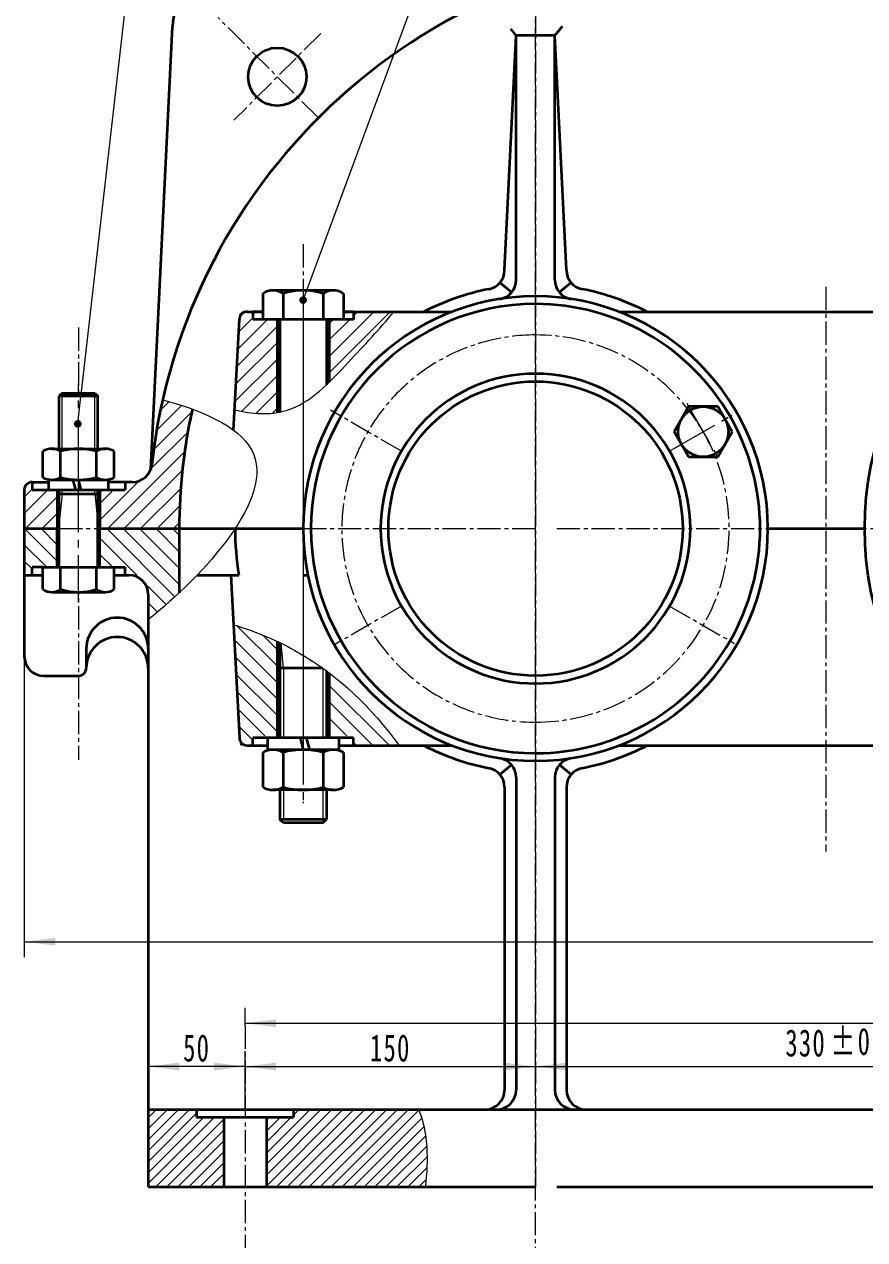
# Model space of a CAD drawing. Header units: millimetres. Extents: x -1682 to 1682, y -1188 to 1188.
# Drawn here: x -951 to -517, y 142 to 770 of the extents above; entities that cross this region are included whole.
import ezdxf

# ---------------------------------------------------------------- set-up
doc = ezdxf.new("R2010")
doc.units = ezdxf.units.MM
doc.linetypes.add('点画线', pattern=[18, 12, -2, 2, -2])
doc.layers.get('0').update_dxf_attribs({"lineweight": 35})
for name, color, linetype, lineweight in [('中心线层', 1, '点画线', 18), ('剖面线层', 4, 'Continuous', 18), ('尺寸线层', 3, 'Continuous', 18), ('粗实线层', 7, 'Continuous', 35), ('细实线层', 7, 'Continuous', 18)]:
    doc.layers.add(name, color=color, linetype=linetype, lineweight=lineweight)
doc.styles.add('标准', font='', dxfattribs={"width": 0.667})
doc.styles.get('标准').set_extended_font_data('宋体')
doc.dimstyles.new('标准', dxfattribs={"dimscale": 4, "dimtxt": 3.5, "dimasz": 4, "dimexe": 2, "dimexo": 0, "dimtad": 1, "dimdsep": 46, "dimtxsty": '标准', "dimblk": '_CAXARROW', "dimcen": 0, "dimdle": 6, "dimazin": 2, "dimtfac": 0.707107, "dimtdec": 3, "dimtmove": 2, "dimatfit": 3, "dimfxl": 1, "dimfrac": 2, "dimtolj": 1, "dimarcsym": 1})
pattern_1 = [(45, (0, 0), (-4.24264, 4.24264), [])]
pattern_2 = [(135, (0, 0), (-4.24264, -4.24264), [])]

# ---------------------------------------------------------------- blocks, each defined once
blk = doc.blocks.new('*X2')
at = {"layer": '中心线层', "linetype": '点画线', "lineweight": 18}
blk.add_line((-8.9, 0), (47.5, 0), dxfattribs=at)
at = {"layer": '粗实线层'}
for p, q in [((-6.4, 6.93), (-6.4, -6.93)), ((-5.67, 9.24), (0, 9.24)), ((0, 9.24), (0, -9.24)), ((-5.67, 4.62), (0, 4.62)), ((0, 5), (0, -5)), ((0, 5), (44.25, 5)), ((19, 5), (19, -5)), ((45, 4.25), (44.25, 5)), ((44.25, 5), (44.25, -5)), ((45, 4.25), (45, -4.25)), ((-5.67, -4.62), (0, -4.62)), ((0, -5), (44.25, -5)), ((45, -4.25), (44.25, -5)), ((-5.67, -9.24), (0, -9.24))]:
    blk.add_line(p, q, dxfattribs=at)
for centre, radius, start, end in [((-2.38, 6.93), 4.02, 144.97, 215.03), ((8.6, 0), 15, 162.0661, 197.9339), ((-2.38, -6.93), 4.02, 144.97, 215.03)]:
    blk.add_arc(centre, radius, start, end, dxfattribs=at)
at = {"layer": '细实线层'}
for p, q in [((19, 4.25), (11.5, 5)), ((19, 4.25), (45, 4.25)), ((19, -4.25), (11.5, -5)), ((19, -4.25), (45, -4.25))]:
    blk.add_line(p, q, dxfattribs=at)
blk = doc.blocks.new('*X3')
at = {"layer": '中心线层', "linetype": '点画线', "lineweight": 18}
blk.add_line((0, -3), (0, 6.1), dxfattribs=at)
at = {"layer": '粗实线层'}
for p, q in [((-9.2, 3.1), (9.2, 3.1)), ((-9.2, 0), (-9.2, 3.1)), ((-9.2, 0), (9.2, 0)), ((-0.8, 0), (-1.63, 3.1)), ((0.69, 0.4), (-0.03, 3.1)), ((0.8, 0), (0.69, 0.4)), ((9.2, 0), (9.2, 3.1))]:
    blk.add_line(p, q, dxfattribs=at)
blk = doc.blocks.new('*X4')
at = {"layer": '中心线层', "linetype": '点画线', "lineweight": 18}
blk.add_line((0, -3), (0, 5.6), dxfattribs=at)
at = {"layer": '粗实线层'}
for p, q in [((-7.7, 2.6), (7.7, 2.6)), ((-7.7, 0), (-7.7, 2.6)), ((-7.7, 0), (7.7, 0)), ((-0.67, 0), (-1.37, 2.6)), ((0.58, 0.34), (-0.02, 2.6)), ((0.67, 0), (0.58, 0.34)), ((7.7, 0), (7.7, 2.6))]:
    blk.add_line(p, q, dxfattribs=at)
blk = doc.blocks.new('*X5')
at = {"layer": '中心线层'}
blk.add_line((0, -2.5), (0, 10.5), dxfattribs=at)
at = {"layer": '粗实线层'}
for p, q in [((-9.24, 0.62), (-9.24, 7.38)), ((-6.93, 8), (6.93, 8)), ((-4.62, 0.62), (-4.62, 7.38)), ((4.62, 0.62), (4.62, 7.38)), ((9.24, 0.62), (9.24, 7.38)), ((-6.93, 0), (6.93, 0))]:
    blk.add_line(p, q, dxfattribs=at)
for centre, radius, start, end in [((-6.93, 3.38), 4.62, 60, 120), ((0, -9.55), 17.55, 74.7385, 105.2615), ((6.93, 3.38), 4.62, 60, 120), ((-6.93, 4.62), 4.62, 240, 300), ((0, 17.55), 17.55, 254.7385, 285.2615), ((6.93, 4.62), 4.62, 240, 300)]:
    blk.add_arc(centre, radius, start, end, dxfattribs=at)
blk = doc.blocks.new('*X8')
at = {"layer": '中心线层', "linetype": '点画线', "lineweight": 18}
for p, q in [((0, -8.51), (0, 8.51)), ((8.51, 0), (-8.51, 0))]:
    blk.add_line(p, q, dxfattribs=at)
at = {"layer": '粗实线层'}
for p, q in [((0, 7.51), (-6.5, 3.75)), ((6.5, 3.75), (0, 7.51)), ((-6.5, 3.75), (-6.5, -3.75)), ((6.5, 3.75), (6.5, -3.75)), ((-6.5, -3.75), (0, -7.51)), ((0, -7.51), (6.5, -3.75))]:
    blk.add_line(p, q, dxfattribs=at)
blk.add_circle((0, 0), 6.5, dxfattribs=at)
blk = doc.blocks.new('*X13')
at = {"layer": '中心线层'}
blk.add_line((0, -3), (0, 13.4), dxfattribs=at)
at = {"layer": '粗实线层'}
for p, q in [((-10.39, 0.7), (-10.39, 9.7)), ((-7.79, 10.4), (7.79, 10.4)), ((-5.2, 0.7), (-5.2, 9.7)), ((5.2, 0.7), (5.2, 9.7)), ((10.39, 0.7), (10.39, 9.7)), ((-7.79, 0), (7.79, 0))]:
    blk.add_line(p, q, dxfattribs=at)
for centre, radius, start, end in [((-7.79, 5.2), 5.2, 60, 120), ((0, -9.34), 19.74, 74.7385, 105.2615), ((7.79, 5.2), 5.2, 60, 120), ((-7.79, 5.2), 5.2, 240, 300), ((0, 19.74), 19.74, 254.7385, 285.2615), ((7.79, 5.2), 5.2, 240, 300)]:
    blk.add_arc(centre, radius, start, end, dxfattribs=at)
blk = doc.blocks.new('*X22')
at = {"layer": '尺寸线层', "linetype": 'Continuous'}
for points in [[(-950.76, 295.99), (-934.76, 297.99), (-934.76, 293.99)], [(28.24, 295.99), (12.24, 297.99), (12.24, 293.99)]]:
    blk.add_hatch(color=0, dxfattribs=at).paths.add_polyline_path(points, flags=0)
at = {"layer": '尺寸线层', "color": 0, "linetype": 'Continuous'}
for p, q in [((-950.76, 443.36), (-950.76, 287.99)), ((28.24, 399.5), (28.24, 287.99)), ((-950.76, 295.99), (28.24, 295.99))]:
    blk.add_line(p, q, dxfattribs=at)
at = {"layer": '尺寸线层', "color": 0, "insert": (-461.26, 305.49), "char_height": 14, "width": 40.1273, "attachment_point": 5, "line_spacing_factor": 1.15057, "style": '标准'}
blk.add_mtext('\\T1.1;979', dxfattribs=at)
blk = doc.blocks.new('_CAXARROW')
blk.add_hatch(color=0).paths.add_polyline_path([(0, 0), (-1, 0.125), (-1, -0.125)], flags=0)
blk = doc.blocks.new('*X23')
at = {"layer": '尺寸线层', "linetype": 'Continuous'}
for points in [[(-836.76, 253.87), (-820.76, 255.87), (-820.76, 251.87)], [(-105.76, 253.87), (-121.76, 255.87), (-121.76, 251.87)]]:
    blk.add_hatch(color=0, dxfattribs=at).paths.add_polyline_path(points, flags=0)
at = {"layer": '尺寸线层', "color": 0, "linetype": 'Continuous'}
for p, q in [((-836.76, 252.65), (-836.76, 261.87)), ((-105.76, 227.79), (-105.76, 261.87)), ((-836.76, 253.87), (-105.76, 253.87))]:
    blk.add_line(p, q, dxfattribs=at)
at = {"layer": '尺寸线层', "color": 0, "insert": (-471.26, 263.37), "char_height": 14, "width": 38.3536, "attachment_point": 5, "line_spacing_factor": 1.15057, "style": '标准'}
blk.add_mtext('\\T1.1;731', dxfattribs=at)
blk = doc.blocks.new('*X30')
at = {"layer": '细实线层', "lineweight": 18}
h = blk.add_hatch(color=0, dxfattribs=at)
edge = h.paths.add_edge_path(flags=0)
edge.add_arc((0, 0), 2, 0, 360)
at = {"layer": '细实线层', "color": 0}
for p, q in [((0, 0), (41.69, 364.3)), ((41.69, 364.3), (81.69, 364.3)), ((81.69, 364.3), (91.69, 354.3)), ((101.69, 364.3), (91.69, 354.3)), ((101.69, 364.3), (141.69, 364.3)), ((141.69, 364.3), (151.69, 354.3)), ((161.69, 364.3), (151.69, 354.3)), ((161.69, 364.3), (201.69, 364.3))]:
    blk.add_line(p, q, dxfattribs=at)
at = {"layer": '细实线层', "color": 0, "lineweight": 18, "char_height": 20, "width": 68, "attachment_point": 8, "line_spacing_factor": 1.15057, "style": '标准'}
for s, insert in [('\\T1.1;1', (61.69, 370.3)), ('\\T1.1;2', (121.69, 370.3)), ('\\T1.1;3', (181.69, 370.3))]:
    blk.add_mtext(s, dxfattribs=dict(at, insert=insert))
blk = doc.blocks.new('*X31')
at = {"layer": '细实线层', "lineweight": 18}
h = blk.add_hatch(color=0, dxfattribs=at)
edge = h.paths.add_edge_path(flags=0)
edge.add_arc((0, 0), 2, 0, 360)
at = {"layer": '细实线层', "color": 0}
for p, q in [((0, 0), (110.7, 300.4)), ((110.7, 300.4), (150.7, 300.4)), ((150.7, 300.4), (160.7, 290.4)), ((170.7, 300.4), (160.7, 290.4)), ((170.7, 300.4), (210.7, 300.4)), ((210.7, 300.4), (220.7, 290.4)), ((230.7, 300.4), (220.7, 290.4)), ((230.7, 300.4), (270.7, 300.4))]:
    blk.add_line(p, q, dxfattribs=at)
at = {"layer": '细实线层', "color": 0, "lineweight": 18, "char_height": 20, "width": 68, "attachment_point": 8, "line_spacing_factor": 1.15057, "style": '标准'}
for s, insert in [('\\T1.1;6', (250.7, 306.4)), ('\\T1.1;4', (130.7, 306.4)), ('\\T1.1;5', (190.7, 306.4))]:
    blk.add_mtext(s, dxfattribs=dict(at, insert=insert))
blk = doc.blocks.new('*X62')
at = {"layer": '尺寸线层', "linetype": 'Continuous'}
for points in [[(-886.76, 231.55), (-870.76, 229.55), (-870.76, 233.55)], [(-836.76, 231.55), (-852.76, 229.55), (-852.76, 233.55)]]:
    blk.add_hatch(color=0, dxfattribs=at).paths.add_polyline_path(points, flags=0)
at = {"layer": '尺寸线层', "color": 0, "linetype": 'Continuous'}
for p, q in [((-886.76, 209.36), (-886.76, 239.55)), ((-836.76, 209.36), (-836.76, 239.55)), ((-836.76, 231.55), (-886.76, 231.55))]:
    blk.add_line(p, q, dxfattribs=at)
at = {"layer": '尺寸线层', "color": 0, "insert": (-861.76, 241.05), "char_height": 14, "width": 28, "attachment_point": 5, "line_spacing_factor": 1.15057, "style": '标准'}
blk.add_mtext('\\T1.1;50', dxfattribs=at)
blk = doc.blocks.new('*X63')
at = {"layer": '尺寸线层', "linetype": 'Continuous'}
for points in [[(-836.76, 231.55), (-820.76, 233.55), (-820.76, 229.55)], [(-686.76, 231.55), (-702.76, 233.55), (-702.76, 229.55)]]:
    blk.add_hatch(color=0, dxfattribs=at).paths.add_polyline_path(points, flags=0)
at = {"layer": '尺寸线层', "color": 0, "linetype": 'Continuous'}
for p, q in [((-836.76, 222.86), (-836.76, 239.55)), ((-686.76, 225.12), (-686.76, 239.55)), ((-836.76, 231.55), (-686.76, 231.55))]:
    blk.add_line(p, q, dxfattribs=at)
at = {"layer": '尺寸线层', "color": 0, "insert": (-761.76, 241.05), "char_height": 14, "width": 38.3536, "attachment_point": 5, "line_spacing_factor": 1.15057, "style": '标准'}
blk.add_mtext('\\T1.1;150', dxfattribs=at)
blk = doc.blocks.new('*X65')
at = {"color": 0, "char_height": 14, "attachment_point": 1, "line_spacing_factor": 1.15057, "style": '标准'}
for s, insert, width in [('\\T1.1;%%P0.027', (-534.4, 251.53), 200.3236), ('\\T1.1;330', (-557.74, 250.75), 287.8058)]:
    blk.add_mtext(s, dxfattribs=dict(at, insert=insert, width=width))
blk = doc.blocks.new('*X64')
at = {"layer": '尺寸线层', "linetype": 'Continuous'}
for points in [[(-686.76, 231.55), (-670.76, 233.55), (-670.76, 229.55)], [(-356.76, 231.55), (-372.76, 233.55), (-372.76, 229.55)]]:
    blk.add_hatch(color=0, dxfattribs=at).paths.add_polyline_path(points, flags=0)
at = {"layer": '尺寸线层', "color": 0, "linetype": 'Continuous'}
for p, q in [((-686.76, 229.2), (-686.76, 239.55)), ((-356.76, 226.03), (-356.76, 239.55)), ((-686.76, 231.55), (-356.76, 231.55))]:
    blk.add_line(p, q, dxfattribs=at)
at = {"layer": '尺寸线层', "color": 0}
blk.add_blockref('*X65', (0, 0), dxfattribs=at)

msp = doc.modelspace()

# ---------------------------------------------------------------- hatches: boundary and pattern name
at = {"layer": '剖面线层'}
h = msp.add_hatch(dxfattribs=at)
h.set_pattern_fill('无图案', color=256, scale=6, angle=45, style=0, pattern_type=0)
h.set_pattern_definition(pattern_1)
edge = h.paths.add_edge_path(flags=0)
edge.add_line((-793.264, 585.021), (-793.264, 603.372))
edge.add_line((-793.264, 603.372), (-793.264, 617.361))
edge.add_line((-793.264, 617.361), (-785.98, 617.361))
edge.add_line((-785.98, 617.361), (-780.764, 617.361))
edge.add_line((-780.764, 617.361), (-780.764, 621.361))
edge.add_line((-780.764, 621.361), (-759.973, 621.361))
edge.add_spline(control_points=[(-759.973, 621.361), (-767.214, 612.421), (-778.308, 600.799), (-789.888, 588.306), (-793.264, 585.021)], knot_values=[0, 0, 0, 0, 35.4652242, 49.2992652, 49.2992652, 49.2992652, 49.2992652], weights=[1, 1, 1, 1, 1], degree=3, periodic=0)
edge = h.paths.add_edge_path(flags=0)
edge.add_line((-842.183, 570.701), (-840.866, 595.511))
edge.add_line((-840.866, 595.511), (-839.494, 621.361))
edge.add_line((-839.494, 621.361), (-832.764, 621.361))
edge.add_line((-832.764, 621.361), (-832.764, 617.361))
edge.add_line((-832.764, 617.361), (-827.549, 617.361))
edge.add_line((-827.549, 617.361), (-820.264, 617.361))
edge.add_line((-820.264, 617.361), (-820.264, 569.277))
edge.add_spline(control_points=[(-820.264, 569.277), (-827.278, 568.148), (-834.861, 568.86), (-842.183, 570.701)], knot_values=[0, 0, 0, 0, 22.1136598, 22.1136598, 22.1136598, 22.1136598], weights=[1, 1, 1, 1], degree=3, periodic=0)
h = msp.add_hatch(dxfattribs=at)
h.set_pattern_fill('无图案', color=256, scale=6, angle=135, style=0, pattern_type=0)
h.set_pattern_definition(pattern_2)
edge = h.paths.add_edge_path(flags=0)
edge.add_line((-839.494, 397.361), (-840.867, 423.235))
edge.add_line((-840.867, 423.235), (-842.805, 459.74))
edge.add_spline(control_points=[(-842.805, 459.74), (-835.108, 457.414), (-827.555, 454.565), (-820.264, 451.142)], knot_values=[0, 0, 0, 0, 24.1458353, 24.1458353, 24.1458353, 24.1458353], weights=[1, 1, 1, 1], degree=3, periodic=0)
edge.add_line((-820.264, 451.142), (-820.264, 402.361))
edge.add_line((-820.264, 402.361), (-830.764, 402.361))
edge.add_line((-830.764, 402.361), (-832.764, 402.361))
edge.add_line((-832.764, 402.361), (-832.764, 397.361))
edge.add_line((-832.764, 397.361), (-839.494, 397.361))
edge = h.paths.add_edge_path(flags=0)
edge.add_line((-793.264, 402.361), (-793.264, 410.921))
edge.add_line((-793.264, 410.921), (-793.264, 434.755))
edge.add_spline(control_points=[(-793.264, 434.755), (-779.494, 424.274), (-767.343, 411.451), (-757.206, 397.361)], knot_values=[0, 0, 0, 0, 52.1370554, 52.1370554, 52.1370554, 52.1370554], weights=[1, 1, 1, 1], degree=3, periodic=0)
edge.add_line((-757.206, 397.361), (-780.764, 397.361))
edge.add_line((-780.764, 397.361), (-780.764, 402.361))
edge.add_line((-780.764, 402.361), (-782.764, 402.361))
edge.add_line((-782.764, 402.361), (-793.264, 402.361))
h = msp.add_hatch(dxfattribs=at)
h.set_pattern_fill('无图案', color=256, scale=4, angle=45, style=0, pattern_type=0)
h.set_pattern_definition([(45, (0, 0), (-2.828427, 2.828427), [])])
edge = h.paths.add_edge_path(flags=0)
edge.add_line((-825.764, 169.361), (-825.764, 184.742))
edge.add_line((-825.764, 184.742), (-825.764, 205.361))
edge.add_line((-825.764, 205.361), (-811.764, 205.361))
edge.add_line((-811.764, 205.361), (-811.764, 209.361))
edge.add_line((-811.764, 209.361), (-747.081, 209.361))
edge.add_spline(control_points=[(-747.081, 209.361), (-742.405, 197.79), (-741.863, 183.36), (-743.774, 169.361)], knot_values=[0, 0, 0, 0, 40.5724387, 40.5724387, 40.5724387, 40.5724387], weights=[1, 1, 1, 1], degree=3, periodic=0)
edge.add_line((-743.774, 169.361), (-825.764, 169.361))
h.paths.add_polyline_path([(-886.764, 169.361), (-886.764, 185.024), (-886.764, 209.361), (-861.764, 209.361), (-861.764, 205.361), (-847.764, 205.361), (-847.764, 169.361)], flags=0)

# ---------------------------------------------------------------- linework, layer by layer
for p, q in [((-885.478, 539.993), (-874.302, 768.504)), ((-696.764, 764.032), (-699.5, 767.438)), ((-676.764, 764.032), (-672.827, 768.925)), ((-702.764, 642.852), (-696.764, 764.032)), ((-696.764, 637.813), (-696.764, 764.032)), ((-686.764, 764.032), (-696.764, 764.032)), ((-676.764, 764.032), (-686.764, 764.032)), ((-676.764, 637.813), (-676.764, 764.032)), ((-670.764, 642.852), (-676.764, 764.032)), ((-705.107, 636.421), (-699.107, 631.382)), ((-668.422, 636.421), (-674.422, 631.382)), ((-842.74, 560.191), (-839.695, 617.573)), ((-835.701, 621.361), (-827.549, 621.361)), ((-785.98, 621.361), (-729.846, 621.361)), ((-643.683, 621.361), (-471.027, 621.361)), ((-950.764, 529.361), (-950.764, 443.361)), ((-946.764, 533.361), (-946.764, 529.361)), ((-946.764, 529.361), (-902.764, 529.361)), ((-933.764, 529.361), (-933.764, 509.361)), ((-911.764, 529.361), (-911.764, 509.361)), ((-902.764, 529.361), (-898.764, 529.361)), ((-898.764, 533.361), (-898.764, 529.361)), ((-933.764, 489.361), (-933.764, 509.361)), ((-911.764, 489.361), (-911.764, 509.361)), ((-870.764, 509.361), (-870.764, 476.247)), ((-566.764, 509.361), (-516.764, 509.361)), ((-950.764, 485.361), (-896.764, 485.361)), ((-941.239, 489.361), (-946.764, 489.361)), ((-946.764, 485.361), (-946.764, 489.361)), ((-911.764, 489.361), (-898.764, 489.361)), ((-898.764, 485.361), (-898.764, 489.361)), ((-861.528, 485.361), (-840.036, 485.361)), ((-844.164, 485.361), (-839.695, 401.149)), ((-806.764, 485.361), (-804.34, 485.361)), ((-886.764, 475.361), (-886.764, 169.361)), ((-918.764, 447.361), (-918.764, 437.361)), ((-940.764, 433.361), (-922.764, 433.361)), ((-835.701, 397.361), (-729.846, 397.361)), ((-780.764, 401.361), (-832.764, 401.361)), ((-643.683, 397.361), (-471.027, 397.361)), ((-705.107, 382.301), (-699.107, 387.34)), ((-668.422, 382.301), (-674.422, 387.34)), ((-696.764, 380.908), (-696.764, 219.361)), ((-676.764, 380.908), (-676.764, 219.361)), ((-702.764, 375.869), (-702.764, 219.361)), ((-670.764, 375.869), (-670.764, 219.361)), ((-886.764, 209.361), (-686.764, 209.361)), ((-861.764, 209.361), (-861.764, 205.361)), ((-811.764, 209.361), (-811.764, 205.361)), ((-686.764, 209.361), (-213.22, 209.361)), ((-861.764, 205.361), (-811.764, 205.361)), ((-847.764, 205.361), (-847.764, 169.361)), ((-825.764, 205.361), (-825.764, 169.361)), ((-886.764, 169.361), (-686.764, 169.361)), ((-675.803, 169.361), (-45.803, 169.361))]:
    msp.add_line(p, q)
for centre, radius in [((-820.11, 742.706), 15), ((-356.764, 509.361), 160)]:
    msp.add_circle(centre, radius)
for centre, radius, start, end in [((-586.764, 509.361), 300, 90.553981, 173.70328), ((-844.338, 767.038), 30, 92.8, 177.2), ((-712.764, 642.852), 10, 281.021443, 0.000003), ((-660.764, 642.852), 10, 179.999988, 258.97858), ((-706.764, 637.813), 10, 278.849911, 359.999989), ((-666.764, 637.813), 10, 180.000002, 261.150112), ((-686.764, 509.361), 126, 101.021449, 117.266044), ((-686.764, 509.361), 126, 62.733956, 78.978552), ((-835.701, 617.361), 4, 90, 176.962058), ((-686.764, 509.361), 80, 90, 270), ((-586.764, 509.361), 284, 167.453267, 180), ((-894.894, 543.361), 10, 269.999994, 353.703294), ((-946.764, 529.361), 4, 90, 180), ((-686.764, 509.361), 155.139, 180, 188.899392), ((-896.764, 475.361), 10, 0, 90), ((-902.764, 447.361), 16, 90, 180), ((-902.764, 447.361), 16, 0, 90), ((-902.764, 437.361), 16, 90, 180), ((-902.764, 437.361), 16, 360, 90), ((-940.764, 443.361), 10, 180, 270), ((-922.764, 437.361), 4, 270, 360), ((-835.701, 401.361), 4, 183.037942, 270), ((-686.764, 509.361), 126, 242.733956, 258.978551), ((-686.764, 509.361), 126, 281.021448, 297.266044), ((-706.764, 380.908), 10, 0.000011, 81.150089), ((-666.764, 380.908), 10, 98.849888, 179.999998), ((-712.764, 375.869), 10, 359.999997, 78.978557), ((-660.764, 375.869), 10, 101.02142, 180.000012), ((-712.764, 219.361), 10, 270, 360), ((-706.764, 219.361), 10, 270, 0), ((-666.764, 219.361), 10, 180, 270), ((-660.764, 219.361), 10, 180, 270)]:
    msp.add_arc(centre, radius, start, end)
at = {"layer": '中心线层'}
for p, q in [((-686.764, 846.376), (-686.764, 169.361)), ((-686.764, 126.375), (-686.764, 846.376)), ((-798.896, 721.493), (-850.663, 773.259)), ((-797.71, 765.106), (-842.51, 720.306)), ((-806.764, 656.199), (-806.764, 367.617)), ((-536.764, 634.274), (-536.764, 342.559)), ((-922.764, 613.245), (-922.764, 389.916)), ((-756.046, 549.361), (-792.634, 570.484)), ((-617.482, 549.361), (-585.43, 567.866)), ((-675.803, 509.361), (100.14, 509.361)), ((-756.046, 469.361), (-790.025, 449.743)), ((-617.482, 469.361), (-584.007, 450.034)), ((-836.764, 252.647), (-836.764, 133.748))]:
    msp.add_line(p, q, dxfattribs=at)
at = {"layer": '中心线层', "linetype": '点画线', "lineweight": 18}
for p, q in [((-806.764, 638.361), (-806.764, 371.361)), ((-806.764, 627.361), (-806.764, 391.361))]:
    msp.add_line(p, q, dxfattribs=at)
at = {"layer": '中心线层'}
msp.add_arc((-686.764, 509.361), 100, 90, 270.000001, dxfattribs=at)
at = {"layer": '粗实线层'}
for p, q in [((-827.549, 630.828), (-827.549, 617.361)), ((-791.176, 632.361), (-822.353, 632.361)), ((-817.157, 630.828), (-817.157, 617.361)), ((-796.372, 630.828), (-796.372, 617.361)), ((-785.98, 630.828), (-785.98, 617.361)), ((-832.764, 621.361), (-832.764, 617.361)), ((-827.549, 621.361), (-832.764, 621.361)), ((-780.764, 617.361), (-832.764, 617.361)), ((-785.98, 617.361), (-827.549, 617.361)), ((-820.264, 617.361), (-820.264, 569.277)), ((-794.764, 617.361), (-818.764, 617.361)), ((-818.764, 617.361), (-818.764, 569.549)), ((-794.764, 617.361), (-794.764, 583.586)), ((-793.264, 617.361), (-793.264, 585.021)), ((-793.264, 585.021), (-793.264, 617.361)), ((-780.764, 621.361), (-785.98, 621.361)), ((-780.764, 621.361), (-780.764, 617.361)), ((-794.764, 457.361), (-794.764, 457.054)), ((-820.264, 451.142), (-820.264, 401.361)), ((-818.764, 450.427), (-818.764, 359.161)), ((-796.789, 437.361), (-818.764, 437.361)), ((-794.764, 435.883), (-794.764, 359.161)), ((-793.264, 434.755), (-793.264, 401.361)), ((-832.764, 397.361), (-832.764, 401.361)), ((-832.764, 397.361), (-832.764, 401.361)), ((-793.264, 397.361), (-820.264, 397.361)), ((-780.764, 397.361), (-780.764, 401.361)), ((-816.964, 357.361), (-818.764, 359.161)), ((-794.764, 359.161), (-818.764, 359.161)), ((-796.564, 357.361), (-794.764, 359.161)), ((-796.564, 357.361), (-816.964, 357.361))]:
    msp.add_line(p, q, dxfattribs=at)
for centre, radius, start, end in [((-822.353, 622.786), 9.575, 57.132768, 122.867232), ((-806.764, 596.361), 36, 73.221345, 106.778655), ((-791.176, 622.786), 9.575, 57.132768, 122.867232), ((-586.762, 509.36), 284.003, 167.453128, 173.70308)]:
    msp.add_arc(centre, radius, start, end, dxfattribs=at)
at = {"layer": '细实线层'}
for p, q in [((-794.788, 457.102), (-794.764, 457.361)), ((-816.964, 437.361), (-818.112, 450.11)), ((-816.964, 437.361), (-816.964, 359.161)), ((-796.564, 437.199), (-796.564, 357.361))]:
    msp.add_line(p, q, dxfattribs=at)
for points, knots in [([(-842.183, 570.701), (-833.177, 568.436), (-809.411, 567.032), (-784.477, 594.335), (-767.214, 612.421), (-759.973, 621.361)], [0, 0, 0, 0, 27.7457177, 70.133789, 106.5756015, 106.5756015, 106.5756015, 106.5756015]), ([(-879.302, 575.857), (-860.48, 570.865), (-800.665, 546.475), (-858.356, 485.144), (-886.764, 462.345)], [0, 0, 0, 0, 69.8449027, 204.6962114, 204.6962114, 204.6962114, 204.6962114]), ([(-842.805, 459.74), (-831.053, 456.189), (-797.853, 442.311), (-771.044, 416.595), (-757.206, 397.361)], [0, 0, 0, 0, 37.5208318, 109.1041823, 109.1041823, 109.1041823, 109.1041823])]:
    msp.add_open_spline(points, degree=3, knots=knots, dxfattribs=at)
msp.add_open_spline([(-747.081, 209.361), (-742.405, 197.79), (-741.863, 183.36), (-743.774, 169.361)], degree=3, dxfattribs=at)

# ---------------------------------------------------------------- block references
msp.add_blockref('*X31', (-806.764, 627.361), dxfattribs=at)

# ---------------------------------------------------------------- dimensions: what is measured, and where the dimension line sits
at = {"layer": '尺寸线层'}
dim = msp.add_linear_dim(base=(-105.763, 253.866), p1=(-836.764, 252.647), p2=(-105.763, 227.788), angle=0, text='731', dimstyle='标准', override={"dimsah": 1, "dimtfac": 1, "dimtfill": 1, "dimtzin": 8}, dxfattribs=at)
dim.commit()
dim.dimension.update_dxf_attribs({"geometry": '*X23', "text_midpoint": (-471.264, 253.866)})
dim = msp.add_linear_dim(base=(-356.764, 231.548), p1=(-686.764, 229.196), p2=(-356.764, 226.029), angle=180, dimstyle='标准', override={"dimsah": 1, "dimtol": 1, "dimtp": 0.027, "dimtm": 0.027, "dimtfac": 1, "dimtfill": 1, "dimtzin": 8}, dxfattribs=at)
dim.commit()
dim.dimension.update_dxf_attribs({"geometry": '*X64', "text_midpoint": (-521.764, 231.548)})
for base, p1, p2, picture, middle in [((-886.764, 231.548), (-836.764, 209.361), (-886.764, 209.361), '*X62', (-861.764, 231.548)), ((-686.764, 231.548), (-836.764, 222.861), (-686.764, 225.124), '*X63', (-761.764, 231.548))]:
    dim = msp.add_linear_dim(base=base, p1=p1, p2=p2, dimstyle='标准', override={"dimsah": 1, "dimtfill": 1, "dimtzin": 8}, dxfattribs=at)
    dim.commit()
    dim.dimension.update_dxf_attribs({"geometry": picture, "text_midpoint": middle})

# ---------------------------------------------------------------- next in the draw order: wipeouts: each hides what was drawn before it
for points in [[(-922.764, 579.361), (-925.197, 579.361), (-925.197, 579.361), (-931.264, 579.361), (-931.264, 579.361), (-932.764, 577.861), (-932.764, 577.861), (-932.764, 527.361), (-932.764, 527.361), (-932.764, 512.361), (-932.764, 512.361), (-932.764, 489.361), (-932.764, 489.361), (-941.239, 489.361), (-941.239, 489.361), (-941.239, 478.018), (-941.239, 478.018), (-941.104, 477.926), (-940.967, 477.836), (-940.828, 477.749), (-940.688, 477.664), (-940.545, 477.583), (-940.401, 477.504), (-940.256, 477.429), (-940.109, 477.356), (-939.96, 477.287), (-939.81, 477.22), (-939.659, 477.157), (-939.507, 477.096), (-939.353, 477.039), (-939.198, 476.985), (-939.042, 476.934), (-938.885, 476.886), (-938.728, 476.842), (-938.569, 476.8), (-938.409, 476.762), (-938.249, 476.727), (-938.088, 476.696), (-937.927, 476.668), (-937.765, 476.643), (-937.602, 476.621), (-937.439, 476.603), (-937.276, 476.588), (-937.112, 476.576), (-936.949, 476.567), (-936.785, 476.562), (-936.621, 476.561), (-936.621, 476.561), (-925.197, 476.561), (-925.197, 476.561), (-922.764, 476.561), (-922.764, 476.561), (-908.908, 476.561), (-908.908, 476.561), (-908.744, 476.562), (-908.58, 476.567), (-908.416, 476.576), (-908.253, 476.588), (-908.089, 476.603), (-907.926, 476.621), (-907.764, 476.643), (-907.602, 476.668), (-907.44, 476.696), (-907.279, 476.727), (-907.119, 476.762), (-906.96, 476.8), (-906.801, 476.842), (-906.643, 476.886), (-906.486, 476.934), (-906.33, 476.985), (-906.176, 477.039), (-906.022, 477.096), (-905.869, 477.157), (-905.718, 477.22), (-905.568, 477.287), (-905.42, 477.356), (-905.273, 477.429), (-905.127, 477.504), (-904.983, 477.583), (-904.841, 477.664), (-904.7, 477.749), (-904.561, 477.836), (-904.424, 477.926), (-904.289, 478.018), (-904.289, 478.018), (-904.289, 489.361), (-904.289, 489.361), (-912.764, 489.361), (-912.764, 489.361), (-912.764, 512.361), (-912.764, 512.361), (-912.764, 527.361), (-912.764, 527.361), (-912.764, 577.861), (-912.764, 577.861), (-914.264, 579.361), (-914.264, 579.361)], [(-611.42, 552.861), (-610.284, 550.894), (-610.284, 550.894), (-607.667, 546.361), (-607.667, 546.361), (-600.162, 546.361), (-600.162, 546.361), (-592.656, 546.361), (-592.656, 546.361), (-588.903, 552.861), (-588.903, 552.861), (-585.151, 559.361), (-585.151, 559.361), (-587.768, 563.894), (-587.768, 563.894), (-588.903, 565.861), (-588.903, 565.861), (-592.656, 572.361), (-592.656, 572.361), (-600.162, 572.361), (-600.162, 572.361), (-607.667, 572.361), (-607.667, 572.361), (-611.42, 565.861), (-611.42, 565.861), (-615.173, 559.361), (-615.173, 559.361)], [(-825.164, 401.361), (-825.164, 396.86), (-825.164, 396.86), (-825.164, 395.161), (-825.164, 395.161), (-806.764, 395.161), (-806.764, 395.161), (-806.708, 395.161), (-806.708, 395.161), (-803.498, 395.161), (-803.498, 395.161), (-788.364, 395.161), (-788.364, 395.161), (-788.364, 396.86), (-788.364, 396.86), (-788.364, 401.361), (-788.364, 401.361), (-805.16, 401.361), (-805.16, 401.361), (-806.764, 401.361), (-806.764, 401.361), (-808.369, 401.361), (-808.369, 401.361)]]:
    msp.add_wipeout(points)

# ---------------------------------------------------------------- next in the draw order: hatches: boundary and pattern name
at = {"layer": '剖面线层'}
h = msp.add_hatch(dxfattribs=at)
h.set_pattern_fill('无图案', color=256, scale=6, angle=45, style=0, pattern_type=0)
h.set_pattern_definition(pattern_1)
edge = h.paths.add_edge_path(flags=0)
edge.add_line((-911.764, 509.361), (-911.764, 520.148))
edge.add_line((-911.764, 520.148), (-911.764, 529.361))
edge.add_line((-911.764, 529.361), (-902.764, 529.361))
edge.add_line((-902.764, 529.361), (-898.764, 529.361))
edge.add_line((-898.764, 529.361), (-898.764, 533.361))
edge.add_line((-898.764, 533.361), (-885.803, 533.361))
edge.add_arc((-586.764, 509.361), 300, 167.193846, 175.411434, ccw=False)
edge.add_spline(control_points=[(-879.302, 575.857), (-874.211, 574.506), (-869.003, 572.913), (-863.982, 571.056)], knot_values=[0, 0, 0, 0, 16.0604627, 16.0604627, 16.0604627, 16.0604627], weights=[1, 1, 1, 1], degree=3, periodic=0)
edge.add_arc((-586.764, 509.361), 284, 167.453267, 180)
edge.add_line((-870.764, 509.361), (-911.764, 509.361))
h.paths.add_polyline_path([(-950.764, 509.361), (-950.764, 516.742), (-950.764, 533.361), (-946.764, 533.361), (-946.764, 529.361), (-942.764, 529.361), (-933.764, 529.361), (-933.764, 509.361)], flags=0)
h = msp.add_hatch(dxfattribs=at)
h.set_pattern_fill('无图案', color=256, scale=6, angle=135, style=0, pattern_type=0)
h.set_pattern_definition(pattern_2)
h.paths.add_polyline_path([(-950.764, 485.361), (-950.764, 494.373), (-950.764, 509.361), (-933.764, 509.361), (-933.764, 489.361), (-941.239, 489.361), (-946.764, 489.361), (-946.764, 485.361)], flags=0)
edge = h.paths.add_edge_path(flags=0)
edge.add_line((-911.764, 489.361), (-911.764, 496.993))
edge.add_line((-911.764, 496.993), (-911.764, 509.361))
edge.add_line((-911.764, 509.361), (-870.764, 509.361))
edge.add_line((-870.764, 509.361), (-870.764, 476.247))
edge.add_spline(control_points=[(-870.764, 476.247), (-876.173, 471.169), (-881.625, 466.469), (-886.764, 462.345)], knot_values=[0, 0, 0, 0, 21.2010906, 21.2010906, 21.2010906, 21.2010906], weights=[1, 1, 1, 1], degree=3, periodic=0)
edge.add_line((-886.764, 462.345), (-886.764, 485.361))
edge.add_line((-886.764, 485.361), (-898.764, 485.361))
edge.add_line((-898.764, 485.361), (-898.764, 489.361))
edge.add_line((-898.764, 489.361), (-904.289, 489.361))
edge.add_line((-904.289, 489.361), (-911.764, 489.361))

# ---------------------------------------------------------------- next in the draw order: linework, layer by layer
for p, q in [((-950.764, 509.361), (-933.764, 509.361)), ((-911.764, 509.361), (-806.764, 509.361))]:
    msp.add_line(p, q)
for radius in [120, 116]:
    msp.add_arc((-686.764, 509.361), radius, 90, 270)
at = {"layer": '中心线层'}
msp.add_line((-950.764, 509.361), (-686.764, 509.361), dxfattribs=at)

# ---------------------------------------------------------------- next in the draw order: block references
at = {"xscale": 2, "yscale": 2, "zscale": 2}
for name, p, rotation in [('*X2', (-922.764, 489.361), 90), ('*X8', (-600.162, 559.361), 209.9999999999981), ('*X3', (-806.764, 401.361), 180)]:
    msp.add_blockref(name, p, dxfattribs=dict(at, rotation=rotation))
at = {"layer": '细实线层'}
msp.add_blockref('*X30', (-923.13, 563.46), dxfattribs=at)

# ---------------------------------------------------------------- next in the draw order: wipeouts: each hides what was drawn before it
for points in [[(-611.42, 552.861), (-610.284, 550.894), (-610.284, 550.894), (-607.667, 546.361), (-607.667, 546.361), (-600.162, 546.361), (-600.162, 546.361), (-592.656, 546.361), (-592.656, 546.361), (-588.903, 552.861), (-588.903, 552.861), (-585.151, 559.361), (-585.151, 559.361), (-587.768, 563.894), (-587.768, 563.894), (-588.903, 565.861), (-588.903, 565.861), (-592.656, 572.361), (-592.656, 572.361), (-600.162, 572.361), (-600.162, 572.361), (-607.667, 572.361), (-607.667, 572.361), (-611.42, 565.861), (-611.42, 565.861), (-615.173, 559.361), (-615.173, 559.361)], [(-907.364, 529.361), (-907.364, 533.307), (-907.364, 533.307), (-907.364, 534.561), (-907.364, 534.561), (-922.764, 534.561), (-922.764, 534.561), (-922.812, 534.561), (-922.812, 534.561), (-925.503, 534.561), (-925.503, 534.561), (-938.164, 534.561), (-938.164, 534.561), (-938.164, 533.307), (-938.164, 533.307), (-938.164, 529.361), (-938.164, 529.361), (-924.11, 529.361), (-924.11, 529.361), (-922.764, 529.361), (-922.764, 529.361), (-921.418, 529.361), (-921.418, 529.361)], [(-827.549, 393.769), (-827.549, 382.557), (-827.549, 382.557), (-827.549, 375.753), (-827.549, 375.753), (-827.391, 375.664), (-827.232, 375.577), (-827.071, 375.494), (-826.908, 375.413), (-826.745, 375.334), (-826.58, 375.259), (-826.413, 375.187), (-826.246, 375.118), (-826.077, 375.051), (-825.907, 374.988), (-825.736, 374.927), (-825.564, 374.869), (-825.391, 374.815), (-825.217, 374.763), (-825.042, 374.715), (-824.867, 374.67), (-824.691, 374.627), (-824.513, 374.588), (-824.336, 374.552), (-824.157, 374.519), (-823.978, 374.489), (-823.799, 374.462), (-823.619, 374.438), (-823.439, 374.418), (-823.258, 374.4), (-823.078, 374.386), (-822.897, 374.375), (-822.715, 374.367), (-822.534, 374.362), (-822.353, 374.361), (-822.353, 374.361), (-806.764, 374.361), (-806.764, 374.361), (-791.176, 374.361), (-791.176, 374.361), (-790.994, 374.362), (-790.813, 374.367), (-790.632, 374.375), (-790.451, 374.386), (-790.27, 374.4), (-790.09, 374.418), (-789.909, 374.438), (-789.73, 374.462), (-789.55, 374.489), (-789.371, 374.519), (-789.193, 374.552), (-789.015, 374.588), (-788.838, 374.627), (-788.662, 374.67), (-788.486, 374.715), (-788.311, 374.763), (-788.137, 374.815), (-787.964, 374.869), (-787.792, 374.927), (-787.621, 374.988), (-787.452, 375.051), (-787.283, 375.118), (-787.115, 375.187), (-786.949, 375.259), (-786.784, 375.334), (-786.62, 375.413), (-786.458, 375.494), (-786.297, 375.577), (-786.138, 375.664), (-785.98, 375.753), (-785.98, 375.753), (-785.98, 382.557), (-785.98, 382.557), (-785.98, 393.769), (-785.98, 393.769), (-786.138, 393.858), (-786.297, 393.944), (-786.458, 394.028), (-786.62, 394.109), (-786.784, 394.187), (-786.949, 394.262), (-787.115, 394.335), (-787.283, 394.404), (-787.452, 394.471), (-787.621, 394.534), (-787.792, 394.595), (-787.964, 394.652), (-788.137, 394.707), (-788.311, 394.758), (-788.486, 394.807), (-788.662, 394.852), (-788.838, 394.894), (-789.015, 394.934), (-789.193, 394.97), (-789.371, 395.003), (-789.55, 395.033), (-789.73, 395.06), (-789.909, 395.083), (-790.09, 395.104), (-790.27, 395.121), (-790.451, 395.135), (-790.632, 395.147), (-790.813, 395.154), (-790.994, 395.159), (-791.176, 395.161), (-791.176, 395.161), (-806.764, 395.161), (-806.764, 395.161), (-822.353, 395.161), (-822.353, 395.161), (-822.534, 395.159), (-822.715, 395.154), (-822.897, 395.147), (-823.078, 395.135), (-823.258, 395.121), (-823.439, 395.104), (-823.619, 395.083), (-823.799, 395.06), (-823.978, 395.033), (-824.157, 395.003), (-824.336, 394.97), (-824.513, 394.934), (-824.691, 394.894), (-824.867, 394.852), (-825.042, 394.807), (-825.217, 394.758), (-825.391, 394.707), (-825.564, 394.652), (-825.736, 394.595), (-825.907, 394.534), (-826.077, 394.471), (-826.246, 394.404), (-826.413, 394.335), (-826.58, 394.262), (-826.745, 394.187), (-826.908, 394.109), (-827.071, 394.028), (-827.232, 393.944), (-827.391, 393.858)]]:
    msp.add_wipeout(points)

# ---------------------------------------------------------------- next in the draw order: block references
at = {"xscale": 2, "yscale": 2, "zscale": 2}
for name, p, rotation in [('*X8', (-600.162, 559.361), 209.9999999999981), ('*X13', (-806.764, 395.161), 180)]:
    msp.add_blockref(name, p, dxfattribs=dict(at, rotation=rotation))
msp.add_blockref('*X4', (-922.764, 529.361), dxfattribs=at)

# ---------------------------------------------------------------- next in the draw order: dimensions: what is measured, and where the dimension line sits
at = {"layer": '尺寸线层'}
dim = msp.add_linear_dim(base=(28.24, 295.994), p1=(-950.764, 443.361), p2=(28.24, 399.503), angle=0, dimstyle='标准', override={"dimsah": 1, "dimtfill": 1, "dimtzin": 8}, dxfattribs=at)
dim.commit()
dim.dimension.update_dxf_attribs({"geometry": '*X22', "text_midpoint": (-461.262, 295.994)})

# ---------------------------------------------------------------- next in the draw order: wipeouts: each hides what was drawn before it
for points in [[(-611.42, 552.861), (-610.284, 550.894), (-610.284, 550.894), (-607.667, 546.361), (-607.667, 546.361), (-600.162, 546.361), (-600.162, 546.361), (-592.656, 546.361), (-592.656, 546.361), (-588.903, 552.861), (-588.903, 552.861), (-585.151, 559.361), (-585.151, 559.361), (-587.768, 563.894), (-587.768, 563.894), (-588.903, 565.861), (-588.903, 565.861), (-592.656, 572.361), (-592.656, 572.361), (-600.162, 572.361), (-600.162, 572.361), (-607.667, 572.361), (-607.667, 572.361), (-611.42, 565.861), (-611.42, 565.861), (-615.173, 559.361), (-615.173, 559.361)], [(-904.289, 535.798), (-904.289, 544.391), (-904.289, 544.391), (-904.289, 549.323), (-904.289, 549.323), (-904.429, 549.403), (-904.571, 549.48), (-904.714, 549.554), (-904.858, 549.626), (-905.004, 549.695), (-905.151, 549.762), (-905.298, 549.826), (-905.447, 549.888), (-905.597, 549.947), (-905.748, 550.004), (-905.9, 550.058), (-906.053, 550.109), (-906.207, 550.157), (-906.362, 550.203), (-906.517, 550.246), (-906.673, 550.286), (-906.83, 550.324), (-906.987, 550.359), (-907.145, 550.391), (-907.304, 550.42), (-907.463, 550.447), (-907.622, 550.471), (-907.782, 550.492), (-907.942, 550.51), (-908.103, 550.526), (-908.263, 550.538), (-908.424, 550.548), (-908.585, 550.555), (-908.747, 550.559), (-908.908, 550.561), (-908.908, 550.561), (-922.764, 550.561), (-922.764, 550.561), (-936.621, 550.561), (-936.621, 550.561), (-936.782, 550.559), (-936.943, 550.555), (-937.104, 550.548), (-937.265, 550.538), (-937.426, 550.526), (-937.586, 550.51), (-937.746, 550.492), (-937.906, 550.471), (-938.066, 550.447), (-938.225, 550.42), (-938.383, 550.391), (-938.541, 550.359), (-938.699, 550.324), (-938.855, 550.286), (-939.012, 550.246), (-939.167, 550.203), (-939.322, 550.157), (-939.475, 550.109), (-939.628, 550.058), (-939.78, 550.004), (-939.931, 549.947), (-940.081, 549.888), (-940.23, 549.826), (-940.378, 549.762), (-940.525, 549.695), (-940.67, 549.626), (-940.814, 549.554), (-940.957, 549.48), (-941.099, 549.403), (-941.239, 549.323), (-941.239, 549.323), (-941.239, 544.391), (-941.239, 544.391), (-941.239, 535.798), (-941.239, 535.798), (-941.099, 535.719), (-940.957, 535.642), (-940.814, 535.568), (-940.67, 535.496), (-940.525, 535.426), (-940.378, 535.359), (-940.23, 535.295), (-940.081, 535.233), (-939.931, 535.174), (-939.78, 535.118), (-939.628, 535.064), (-939.475, 535.013), (-939.322, 534.964), (-939.167, 534.919), (-939.012, 534.876), (-938.855, 534.835), (-938.699, 534.798), (-938.541, 534.763), (-938.383, 534.731), (-938.225, 534.701), (-938.066, 534.675), (-937.906, 534.651), (-937.746, 534.63), (-937.586, 534.611), (-937.426, 534.596), (-937.265, 534.583), (-937.104, 534.573), (-936.943, 534.566), (-936.782, 534.562), (-936.621, 534.561), (-936.621, 534.561), (-922.764, 534.561), (-922.764, 534.561), (-908.908, 534.561), (-908.908, 534.561), (-908.747, 534.562), (-908.585, 534.566), (-908.424, 534.573), (-908.263, 534.583), (-908.103, 534.596), (-907.942, 534.611), (-907.782, 534.63), (-907.622, 534.651), (-907.463, 534.675), (-907.304, 534.701), (-907.145, 534.731), (-906.987, 534.763), (-906.83, 534.798), (-906.673, 534.835), (-906.517, 534.876), (-906.362, 534.919), (-906.207, 534.964), (-906.053, 535.013), (-905.9, 535.064), (-905.748, 535.118), (-905.597, 535.174), (-905.447, 535.233), (-905.298, 535.295), (-905.151, 535.359), (-905.004, 535.426), (-904.858, 535.496), (-904.714, 535.568), (-904.571, 535.642), (-904.429, 535.719)]]:
    msp.add_wipeout(points)

# ---------------------------------------------------------------- next in the draw order: linework, layer by layer
for p, q in [((-946.764, 533.361), (-938.164, 533.361)), ((-894.894, 533.361), (-907.364, 533.361))]:
    msp.add_line(p, q)
for radius, end in [(120, 90), (116, 90.000001), (80, 90)]:
    msp.add_arc((-686.764, 509.361), radius, 270, end)
at = {"layer": '中心线层'}
msp.add_arc((-686.764, 509.361), 100, 270, 90, dxfattribs=at)
at = {"layer": '粗实线层'}
msp.add_circle((-686.764, 509.361), 76, dxfattribs=at)

# ---------------------------------------------------------------- next in the draw order: block references
at = {"xscale": 2, "yscale": 2, "zscale": 2, "rotation": 209.9999999999981}
msp.add_blockref('*X8', (-600.162, 559.361), dxfattribs=at)
at = {"xscale": 2, "yscale": 2, "zscale": 2}
msp.add_blockref('*X5', (-922.764, 534.561), dxfattribs=at)

doc.saveas('drawing.dxf')
